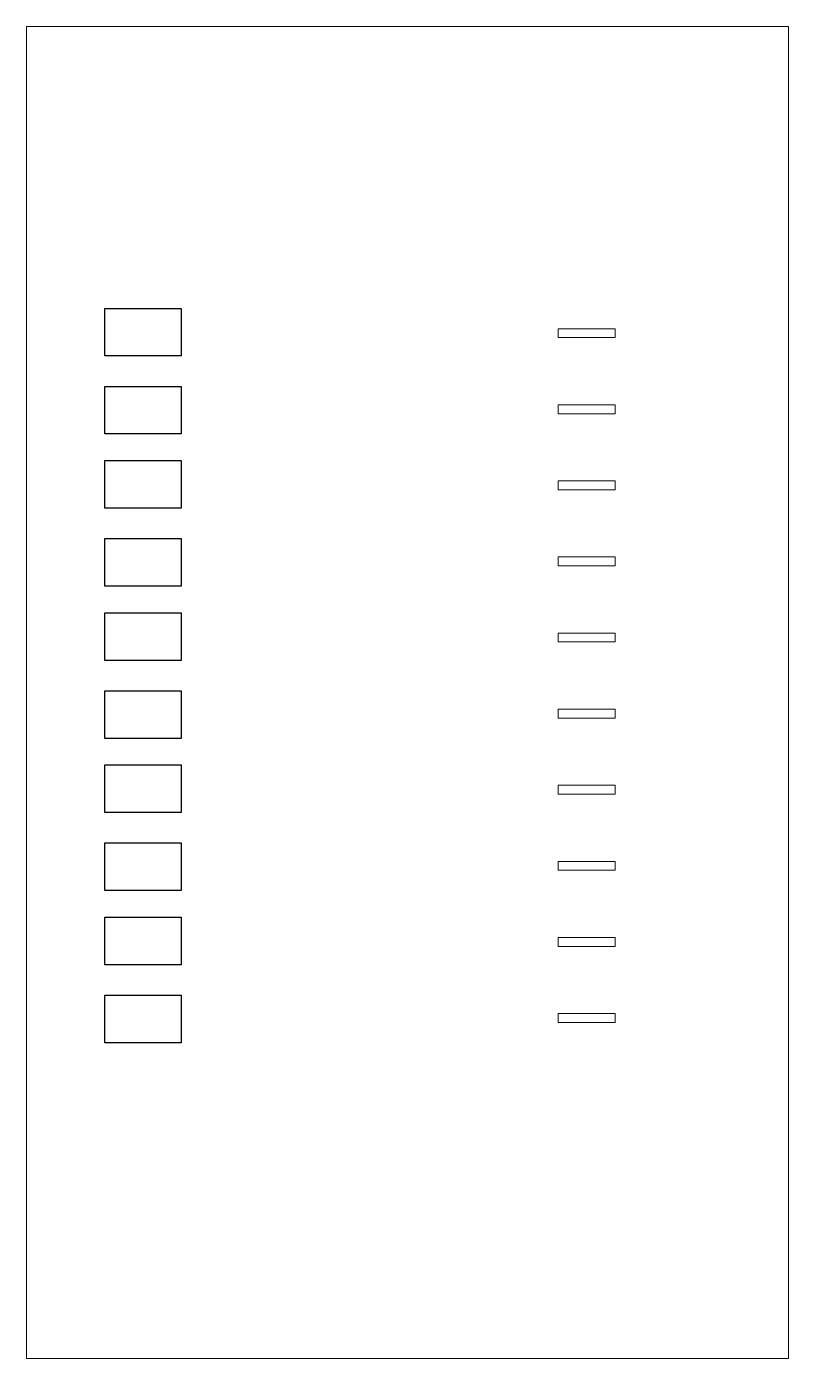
# Model space of a CAD drawing. Header units: millimetres. Extents: x 43.3 to 83.3, y 94.2 to 164.2.
import ezdxf

# ---------------------------------------------------------------- set-up
doc = ezdxf.new("R2010")
doc.units = ezdxf.units.MM
doc.layers.add('Opening', color=1, linetype='Continuous')

msp = doc.modelspace()

# ---------------------------------------------------------------- linework, layer by layer
at = {"layer": 'Opening', "linetype": 'Continuous', "lineweight": 0}
for p, q in [((43.292, 94.211), (43.292, 164.211)), ((43.292, 164.211), (83.292, 164.211)), ((83.292, 164.211), (83.292, 94.211)), ((71.2, 148.333), (74.2, 148.333)), ((71.2, 147.867), (71.2, 148.333)), ((74.2, 147.867), (71.2, 147.867)), ((74.2, 148.333), (74.2, 147.867)), ((71.2, 143.867), (71.2, 144.333)), ((71.2, 144.333), (74.2, 144.333)), ((74.2, 144.333), (74.2, 143.867)), ((74.2, 143.867), (71.2, 143.867)), ((71.2, 139.867), (71.2, 140.333)), ((71.2, 140.333), (74.2, 140.333)), ((74.2, 140.333), (74.2, 139.867)), ((74.2, 139.867), (71.2, 139.867)), ((71.2, 135.867), (71.2, 136.333)), ((71.2, 136.333), (74.2, 136.333)), ((74.2, 135.867), (71.2, 135.867)), ((74.2, 136.333), (74.2, 135.867)), ((71.2, 131.867), (71.2, 132.333)), ((71.2, 132.333), (74.2, 132.333)), ((74.2, 132.333), (74.2, 131.867)), ((74.2, 131.867), (71.2, 131.867)), ((71.2, 127.867), (71.2, 128.333)), ((71.2, 128.333), (74.2, 128.333)), ((74.2, 128.333), (74.2, 127.867)), ((74.2, 127.867), (71.2, 127.867)), ((71.2, 123.867), (71.2, 124.333)), ((71.2, 124.333), (74.2, 124.333)), ((74.2, 124.333), (74.2, 123.867)), ((74.2, 123.867), (71.2, 123.867)), ((71.2, 119.867), (71.2, 120.333)), ((71.2, 120.333), (74.2, 120.333)), ((74.2, 119.867), (71.2, 119.867)), ((74.2, 120.333), (74.2, 119.867)), ((71.2, 115.867), (71.2, 116.333)), ((71.2, 116.333), (74.2, 116.333)), ((74.2, 116.333), (74.2, 115.867)), ((74.2, 115.867), (71.2, 115.867)), ((71.2, 111.867), (71.2, 112.333)), ((71.2, 112.333), (74.2, 112.333)), ((74.2, 112.333), (74.2, 111.867)), ((74.2, 111.867), (71.2, 111.867)), ((83.292, 94.211), (43.292, 94.211))]:
    msp.add_line(p, q, dxfattribs=at)
at = {"layer": 'Opening'}
for p, q in [((47.4, 146.9), (47.4, 149.4)), ((47.4, 149.4), (51.4, 149.4)), ((51.4, 149.4), (51.4, 146.9)), ((51.4, 146.9), (47.4, 146.9)), ((47.4, 142.8), (47.4, 145.3)), ((47.4, 145.3), (51.4, 145.3)), ((51.4, 145.3), (51.4, 142.8)), ((51.4, 142.8), (47.4, 142.8)), ((47.4, 141.4), (51.4, 141.4)), ((47.4, 138.9), (47.4, 141.4)), ((51.4, 141.4), (51.4, 138.9)), ((51.4, 138.9), (47.4, 138.9)), ((47.4, 134.8), (47.4, 137.3)), ((47.4, 137.3), (51.4, 137.3)), ((51.4, 137.3), (51.4, 134.8)), ((51.4, 134.8), (47.4, 134.8)), ((47.4, 133.4), (51.4, 133.4)), ((47.4, 130.9), (47.4, 133.4)), ((51.4, 133.4), (51.4, 130.9)), ((51.4, 130.9), (47.4, 130.9)), ((47.4, 126.8), (47.4, 129.3)), ((47.4, 129.3), (51.4, 129.3)), ((51.4, 129.3), (51.4, 126.8)), ((51.4, 126.8), (47.4, 126.8)), ((47.4, 125.4), (51.4, 125.4)), ((47.4, 122.9), (47.4, 125.4)), ((51.4, 125.4), (51.4, 122.9)), ((51.4, 122.9), (47.4, 122.9)), ((47.4, 118.8), (47.4, 121.3)), ((47.4, 121.3), (51.4, 121.3)), ((51.4, 121.3), (51.4, 118.8)), ((51.4, 118.8), (47.4, 118.8)), ((47.4, 117.4), (51.4, 117.4)), ((47.4, 114.9), (47.4, 117.4)), ((51.4, 117.4), (51.4, 114.9)), ((51.4, 114.9), (47.4, 114.9)), ((47.4, 110.8), (47.4, 113.3)), ((47.4, 113.3), (51.4, 113.3)), ((51.4, 113.3), (51.4, 110.8)), ((51.4, 110.8), (47.4, 110.8))]:
    msp.add_line(p, q, dxfattribs=at)

doc.saveas('drawing.dxf')
